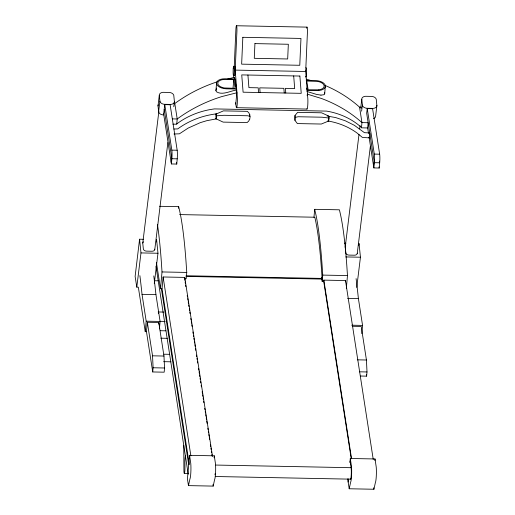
<?xml version="1.0" encoding="UTF-8"?>
<svg xmlns="http://www.w3.org/2000/svg" width="515" height="515" viewBox="0 0 515 515"><rect width="100%" height="100%" fill="white"/><g stroke="black" fill="none" stroke-linecap="round" stroke-linejoin="round"><path stroke-width="0.77" d="M215.927 114.143L223.413 110.88L247.367 111.349C251.095 114.015 250.94 120.124 247.097 122.583L223.137 122.113L215.882 118.72M295.011 115.469L294.966 120.381L297.361 123.568L321.315 124.038L328.731 120.986L329.001 118.032L328.776 116.081L321.592 112.804L297.638 112.334L295.011 115.469L294.966 120.381M234.261 66.448L235.915 28.859A4.88 0.547 -88.9 0 1 236.61 25.859A4.88 0.547 -88.9 0 1 236.926 31.106L235.188 70.098L305.685 71.476L307.423 32.484A4.88 0.547 -88.9 0 0 307.23 27.694A4.88 0.547 -88.9 0 0 306.618 28.196M236.404 90.08C230.186 90.84 222.493 95.603 216.448 91.779L215.92 90.601L216.558 88.129M320.954 95.127L323.935 94.721L324.643 93.897L324.746 92.732M146.472 331.679L147.329 322.255L158.768 322.474L163.976 356.045L164.543 367.993L164.163 372.184L152.723 371.959L146.472 331.679L145.236 331.654L146.189 321.18L142.024 294.329A334.583 37.402 -88.9 0 0 139.88 275.654M171.135 162.277L171.617 157.043L164.201 109.277M171.398 163.957L171.875 158.723A6.225 0.695 -88.9 0 0 171.83 150.123L164.774 104.635L170.13 104.738L177.186 150.232A6.225 0.695 -88.9 0 1 177.231 158.826L176.754 164.06L171.398 163.957L163.635 113.924M152.723 371.959L153.103 367.768L152.537 355.82L147.329 322.255M189.308 464.485L162.038 288.767L160.493 288.735L162.019 271.946L161.362 262.116A186.082 20.8 -88.9 0 0 157.481 224.604M158.626 324.044L158.768 322.474M162.038 288.767L163.113 276.98L184.75 277.405L212.508 456.303M159.418 328.937L160.101 321.45L155.936 294.599A334.583 37.402 -88.9 0 0 153.785 275.924M178.544 208.266L178.686 206.663L159.541 206.29M184.879 280.308L184.75 277.405M178.686 206.663L179.947 212.238A186.082 20.8 -88.9 0 1 186.089 262.605L186.752 272.429L186.173 278.744L184.628 278.718M215.92 90.601L216.667 82.323M189.565 455.337L187.421 478.905L188.464 485.619L213.191 486.102L214.652 479.42A9.36 1.049 -88.9 0 0 215.502 463.976L214.298 455.82L189.565 455.337L190.775 463.494A9.36 1.049 -88.9 0 1 189.926 478.937L188.464 485.619M233.559 77.707L233.771 75.39M233.038 88.059L233.804 79.606L223.098 79.555A8.079 4.32 5.2 0 0 217.8 83.642A8.079 4.32 5.2 0 0 224.405 87.968L235.155 88.335L233.804 79.606M234.286 78.821L234.422 77.314L227.72 79.007M236.269 91.586L236.501 89.031L226.606 88.838A9.334 4.989 5.2 0 1 216.551 83.623A9.334 4.989 5.2 0 1 225.042 78.769L234.937 78.962L234.84 80.005L234.422 77.314M235.793 104.075L236.823 92.771L236.166 88.529M214.118 457.784L214.298 455.82M307.178 95.661L307.32 94.155L321.469 98.487A134.428 112.631 -8.8 0 1 361.955 122.602L368.135 122.718L367.659 127.958L368.508 133.43M324.643 93.897L325.377 85.754A9.334 4.989 5.2 0 0 315.322 80.533L306.193 80.353M313.963 217.324L314.691 209.328L339.424 209.811L340.679 215.386A186.082 20.8 -88.9 0 1 346.82 265.753L347.483 275.577L346.318 288.368M185.973 276.413L321.978 279.079L321.901 275.435A179.864 20.104 -88.9 0 0 314.8 217.227L179.593 214.581M351.236 458.749L323.723 281.441L322.178 281.409L322.757 275.094L322.094 265.264A186.082 20.8 -88.9 0 0 315.953 214.903L314.691 209.328M323.723 281.441L323.845 280.128L345.481 280.553L373.24 459.451M361.021 108.581L361.15 107.171L359.554 107.146A134.428 112.631 -8.8 0 0 324.823 85.316M345.365 281.866L345.481 280.553M373.6 166.242L374.077 161.008L366.667 113.242L367.272 108.292L373.182 108.382A4.667 3.135 7 0 0 376.896 105.736L376.233 99.221A4.667 3.135 7 0 0 371.959 96.421L365.489 96.292A4.667 3.135 7 0 0 361.775 98.938L362.438 105.453A4.667 3.135 7 0 0 366.712 108.259L367.272 108.292M373.858 167.922L374.334 162.682A6.225 0.695 -88.9 0 0 374.296 154.088L367.234 108.594L372.59 108.704L379.652 154.197A6.225 0.695 -88.9 0 1 379.69 162.792L379.214 168.025L373.858 167.922L369.113 137.338M348.153 482.053L348.443 478.911M349.93 462.599L350.303 458.485L375.029 458.968L376.233 467.124A9.36 1.049 -88.9 0 1 375.384 482.568L373.929 489.25L349.196 488.767L347.664 478.879M361.813 333.649L362.56 325.416L358.395 298.565A334.583 37.402 -88.9 0 0 356.09 278.634M379.298 162.605L379.433 161.111M360.519 376.027L366.622 376.15L367.002 371.959L366.435 360.011L361.227 326.439L352.846 326.278M374.888 460.539L375.029 458.968M216.113 114.15L216.474 118.849L206.721 120.703L200.309 122.641L188.22 128.055L179.4 133.823L173.973 133.984M249.498 115.669L249.769 114.53M143.447 239.295L139.578 239.224L135.123 276.407L136.79 287.151L138.335 287.183L145.236 331.654M164.806 104.326L163.513 114.935L162.952 114.897A4.667 3.135 7 0 1 158.678 112.096L158.021 105.955L159.315 94.972A4.667 3.135 7 0 1 163.03 92.327L169.499 92.455A4.667 3.135 7 0 1 173.767 95.256L174.43 101.777A4.667 3.135 7 0 1 170.716 104.423L164.253 104.294A4.667 3.135 7 0 1 159.978 101.494L159.315 95.352M136.79 287.151L140.981 252.923L139.578 239.224M158.607 111.716L159.901 101.114M142.771 243.009L158.884 111.33M154.79 249.472L167.877 142.533M156.29 241.941L156.579 239.552L157.976 253.251L154.275 283.501M173.78 106.74L174.43 101.397M360.757 107.648L361.775 99.318M361.62 111.182L362.367 105.079M345.23 246.968L359 134.447M359.682 128.866L360.075 125.673M357.249 253.432L370.337 146.498M358.846 245.114L359.045 243.518L360.442 257.217L356.74 287.467M376.896 105.363L375.596 116.345A4.667 3.135 7 0 1 373.555 118.624M349.196 488.767L350.657 482.085A9.36 1.049 -88.9 0 0 351.507 466.642L350.303 458.485M234.615 66.158L234.937 66.641A4.847 0.541 -88.9 0 1 235.072 72.628A4.847 0.541 -88.9 0 1 234.383 75.621M305.955 67.665L306.361 68.044A4.847 0.541 -88.9 0 1 306.457 74.604A4.847 0.541 -88.9 0 1 305.685 76.574M215.952 118.836L216.075 113.873M249.717 119.441L249.518 119.107M236.823 92.771L221.933 96.543A134.428 112.631 -8.8 0 0 177.212 118.984L172.577 118.894M295.307 117.368L298.134 116.744L322.087 117.214L328.86 118.025M216.171 113.873C202.389 115.605 188.947 120.658 177.727 128.905L173.845 129.02M236.54 25.75L307.037 27.128M236.462 107.687L306.959 109.071M327.077 116.042L335.651 117.562L345.398 120.832L354.384 125.325L364.427 132.677L369.648 132.934A2.485 0.354 -86 0 1 369.712 136.469A2.485 0.354 -86 0 1 369.081 137.08M216.435 115.823L223.916 115.296L247.87 115.759L249.987 116.487M172.873 124.147L176.735 124.218L177.212 118.984L174.81 103.528A134.428 112.631 -8.8 0 1 217.324 81.788M367.659 127.958L361.478 127.836L361.955 122.602L359.554 107.146M171.83 150.123L177.186 150.232M374.296 154.088L379.652 154.197M171.875 158.723L177.231 158.826M374.334 162.682L379.69 162.792M344.361 243.234L345.906 243.26M140.981 252.923L157.976 253.251M345.758 256.934L360.442 257.217M162.019 271.946L186.752 272.429M322.757 275.094L347.483 275.577M186.031 275.757L322.036 278.422M154.32 280.746L158.33 280.823M142.024 294.329L155.936 294.599M347.574 298.352L358.395 298.565M158.176 311.961L163.796 312.071M159.553 321.315L165.167 321.424M146.189 321.18L160.101 321.45M351.745 325.203L362.56 325.416M160.229 330.714L165.843 330.823M160.847 338.188L167.266 338.316M163.873 354.211L169.493 354.32M152.537 355.82L163.976 356.045M357.288 359.831L366.435 360.011M163.693 361.672L170.916 361.807M153.103 367.768L164.543 367.993M359.38 371.811L367.002 371.959M215.882 465.058L351.088 467.704A6.225 0.695 -88.9 0 1 351.191 475.59A6.225 0.695 -88.9 0 1 350.284 478.873M184.267 473.356L188.265 473.433M215.251 476.51L350.457 479.156M369.274 137.885L362.36 137.402L357.127 133.076C348.61 126.799 338.535 122.808 328.139 121.031M320.948 95.121L316.538 94.412L306.901 91.458M306.412 79.149L310.88 80.52M328.654 121.044L328.525 120.652M379.04 166.911L379.214 168.025M366.377 374.572L366.622 376.15M373.697 487.757L373.929 489.25M306.637 88.084L306.998 90.408L316.886 90.608A9.334 4.989 5.2 0 0 325.377 85.754M323.845 280.128L351.481 458.234M321.978 279.079L321.721 277.398L322.178 281.409M350.065 461.099L351.088 467.704M234.937 78.962L236.501 89.031M235.085 81.557L235.922 86.977M235.587 102.73L236.314 107.435A6.598 0.74 -88.9 0 0 237.196 104.667A6.598 0.74 -88.9 0 0 237.286 96.762L235.143 69.519M176.491 162.386L176.754 164.06M185.123 281.898L185.368 283.488M185.619 285.078L185.864 286.668M187.222 295.41L187.466 297.001M187.711 298.591L187.962 300.181M188.207 301.771L188.451 303.361M188.702 304.951L188.947 306.541M189.32 308.929L189.565 310.519M189.81 312.109L190.061 313.699M190.801 318.47L191.046 320.06M191.29 321.65L191.541 323.24M191.786 324.83L192.031 326.42M192.893 331.988L193.144 333.578M193.389 335.168L193.634 336.759M193.885 338.349L194.129 339.939M194.374 341.529L194.625 343.119M194.87 344.709L195.114 346.299M195.488 348.687L195.732 350.277M196.472 355.047L196.717 356.638M196.968 358.228L197.213 359.818M197.457 361.408L197.709 362.998M198.571 368.56L198.816 370.15M199.067 371.74L199.311 373.33M199.556 374.92L199.807 376.51M200.052 378.1L200.296 379.69M200.547 381.28L200.792 382.87M201.159 385.259L201.41 386.849M202.15 391.619L202.395 393.209M202.64 394.799L202.891 396.389M203.135 397.979L203.38 399.569M203.631 401.159L203.876 402.749M204.738 408.318L204.989 409.908M205.234 411.498L205.479 413.088M205.73 414.678L205.974 416.268M206.219 417.858L206.47 419.448M206.715 421.038L207.082 423.427M207.822 428.197L208.073 429.787M208.318 431.377L208.562 432.967M208.813 434.557L209.058 436.147M209.302 437.737L209.554 439.327M210.416 444.889L210.661 446.479M210.905 448.069L211.156 449.659M211.401 451.249L211.646 452.84M211.897 454.43L212.141 456.02M212.959 484.609L213.191 486.102M163.113 276.98L190.872 455.878M161.35 288.49L188.696 464.73M156.451 262.676L160.493 288.735M155.948 266.152L188.226 474.173M305.64 70.896L307.783 98.14A6.598 0.74 -88.9 0 1 307.693 106.045A6.598 0.74 -88.9 0 1 306.811 108.813M293.692 75.917L294.683 88.535L285.407 88.355L285.774 93.035M284.228 93.003L283.862 88.323L259.734 87.853L260.101 92.533M258.556 92.5L258.189 87.82L248.912 87.64L247.921 75.016M158.021 105.955L158.015 105.581A4.667 3.135 7 0 1 158.247 104.79M183.758 445.366L183.926 471.341A4.744 0.528 -88.9 0 0 184.589 472.796A4.744 0.528 -88.9 0 0 184.936 466.809L184.911 461.24A6.206 0.695 -88.9 0 1 185.394 455.91M158.42 312.695A4.667 0.521 -88.9 0 1 158.504 313.481M176.761 123.909A69.274 58.041 -8.8 0 1 214.523 108.91L326.607 111.105A69.274 58.041 -8.8 0 1 361.504 127.527M215.128 473.639A6.225 0.695 -88.9 0 1 214.987 474.875M357.249 253.161A3.109 2.092 7 0 1 354.372 255.208L349.119 255.105A3.109 2.092 7 0 1 345.816 252.936L345.23 247.245A3.109 2.092 7 0 1 345.282 246.704M345.385 246.44A3.109 2.092 7 0 1 345.739 245.977M328.564 116.133A2.491 0.406 -84.1 0 1 328.763 119.004A2.491 0.406 -84.1 0 1 327.978 120.639M369.448 133.205A2.485 0.354 -86 0 1 369.551 132.986M142.925 242.481A3.109 2.092 7 0 0 142.771 243.28L143.35 248.97A3.109 2.092 7 0 0 146.659 251.14L151.912 251.243A3.109 2.092 7 0 0 154.79 249.196M143.08 242.237A3.109 2.092 7 0 1 143.524 241.805M242.835 37.299L241.644 64.15L299.775 65.283L300.966 38.432L242.835 37.299M254.931 43.608L254.275 58.317L287.679 58.974L288.336 44.264L254.931 43.608M233.237 68.592L233.166 69.776A4.847 0.541 -88.9 0 0 233.411 75.486A4.847 0.541 -88.9 0 0 234.132 72.808A4.847 0.541 -88.9 0 0 234.01 66.628L233.604 66.248A4.847 0.541 -88.9 0 0 233.237 68.592M318.837 89.822L308.125 89.764L306.773 81.035L317.53 81.402A8.079 4.32 5.2 0 1 324.128 85.728A8.079 4.32 5.2 0 1 318.837 89.822M299.872 76.04L241.741 74.9L243.099 92.198L301.23 93.337L299.872 76.04"/></g></svg>
